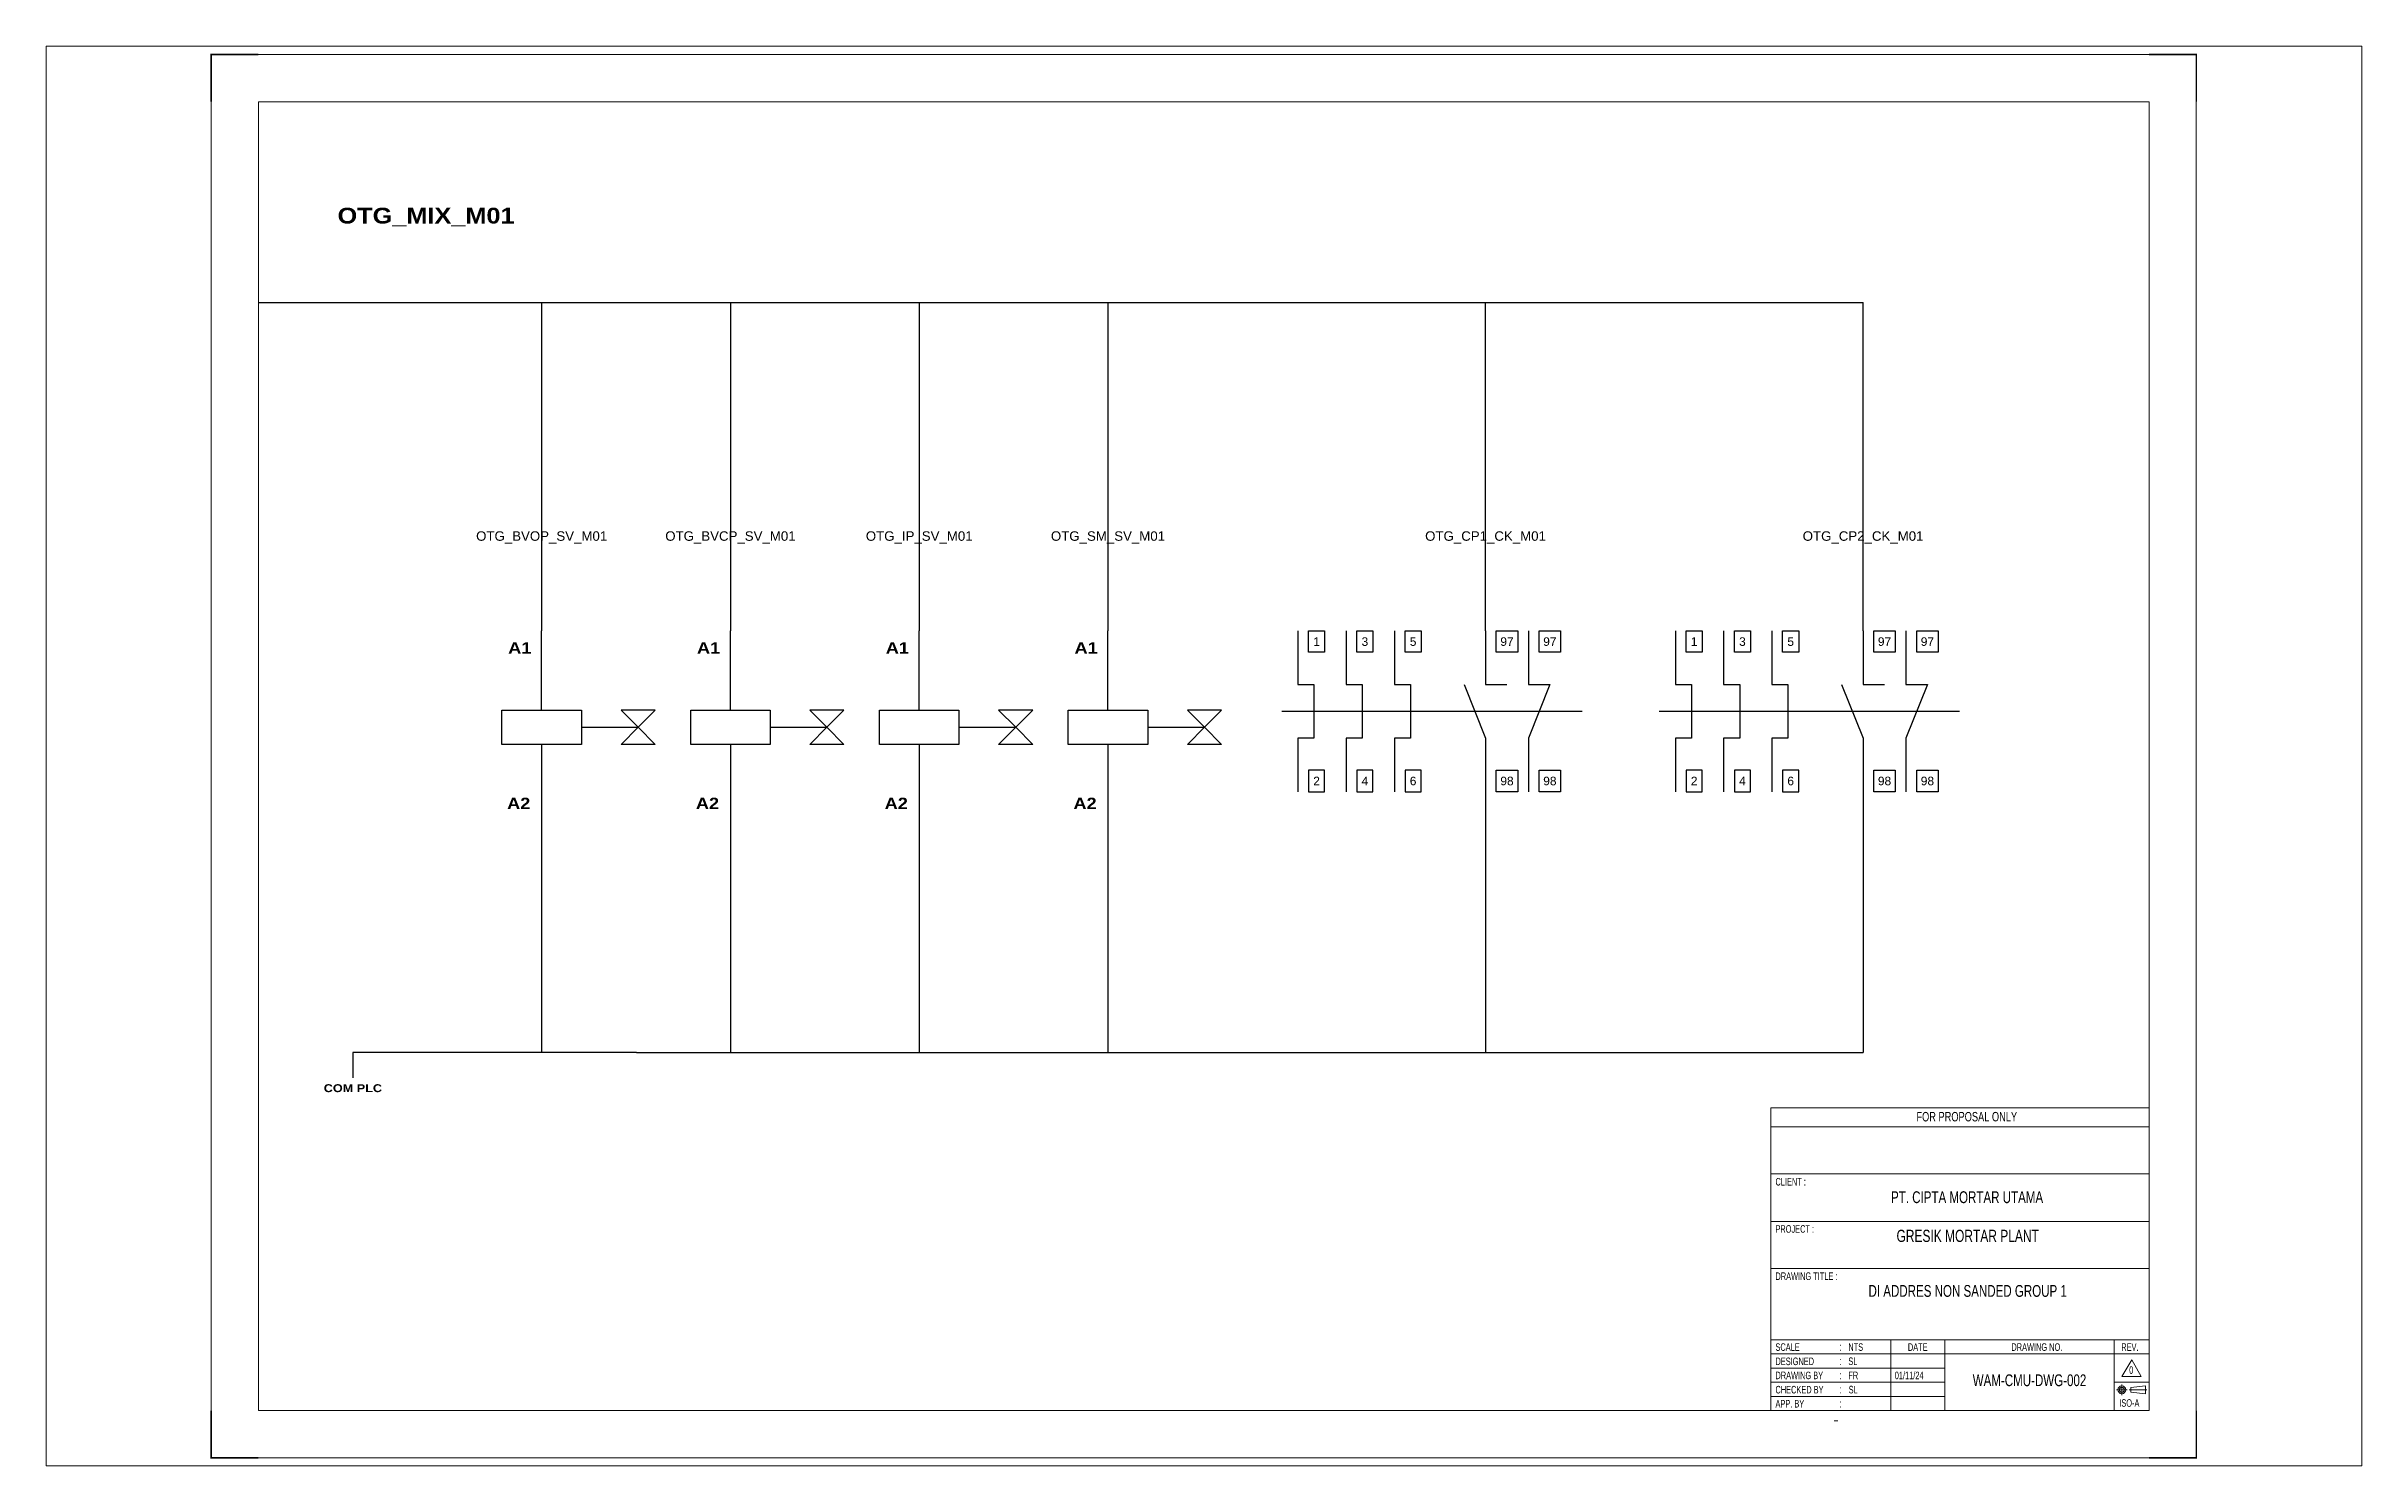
# Paper-space layout 'Plan 1 Equipment 11' of a CAD drawing. Header units: centimetres. Extents: x 0 to 28.7, y 0 to 17.6.
# The model-space entities are those that its viewports show. They can reach past a viewport. Long polylines and large blocks are cut down to what shows.
import ezdxf
from ezdxf.enums import TextEntityAlignment as Align

# ---------------------------------------------------------------- set-up
doc = ezdxf.new("R2010")
doc.units = ezdxf.units.CM
doc.header["$LTSCALE"] = 25.4
doc.linetypes.add('CENTER', pattern=[2, 1.25, -0.25, 0.25, -0.25])
doc.linetypes.add('HIDDEN', pattern=[0.375, 0.25, -0.125])
for name, color, linetype in [('1', 7, 'Continuous'), ('Etiket-Line-L', 7, 'Continuous'), ('EtIket-Line-S', 2, 'Continuous'), ('Etiket-Text-List0', 2, 'Continuous'), ('Etiket-Text-List1', 3, 'Continuous'), ('Etiket-Text-List2', 1, 'Continuous')]:
    doc.layers.add(name, color=color, linetype=linetype)
for name, color, linetype, lineweight in [('Center_line', 2, 'CENTER', 5), ('Etiket', 7, 'Continuous', 5), ('Object', 4, 'Continuous', 25)]:
    doc.layers.add(name, color=color, linetype=linetype, lineweight=lineweight)
doc.styles.add('Bold', font='ariblk.ttf', dxfattribs={"height": 25.4})
doc.styles.add('DIM', font='romans', dxfattribs={"height": 6.096})
doc.styles.get("Standard").update_dxf_attribs({"font": 'arial.ttf', "height": 25.4})

# ---------------------------------------------------------------- blocks, each defined once
blk = doc.blocks.new('x5 Out Line')
at = {"const_width": 0.3}
for points in [[(9.65, 286.71), (0, 286.71), (0, 277.06)], [(405.45, 277.06), (405.45, 286.71), (395.8, 286.71)], [(0, 9.65), (0, 0), (9.65, 0)], [(405.45, 9.65), (405.45, 0), (395.8, 0)]]:
    blk.add_lwpolyline(points, dxfattribs=at)
at = {"lineweight": 15}
blk.add_lwpolyline([(395.8, 9.65), (395.8, 277.06), (9.65, 277.06), (9.65, 9.65)], close=True, dxfattribs=at)
at = {"layer": 'EtIket-Line-S', "lineweight": 9, "ltscale": 0.5}
blk.add_lwpolyline([(0, 0), (405.45, 0), (405.45, 286.71), (0, 286.71)], close=True, dxfattribs=at)
blk = doc.blocks.new('A$C6CDB76E5')
at = {"lineweight": 15}
for p, q in [((-196.2, 0), (-196.2, 157.1)), ((-196.2, 157.1), (0, 157.1)), ((0, 0), (0, 157.1)), ((-196.2, 147.3), (0, 147.3)), ((-196.2, 122.8), (0, 122.8)), ((-196.2, 98.2), (0, 98.2)), ((-196.2, 73.7), (0, 73.7)), ((-196.2, 36.8), (0, 36.8)), ((-134, 0), (-134, 36.8)), ((-105.9, 0), (-105.9, 36.8)), ((-18.1, 0), (-18.1, 36.8)), ((-196.2, 29.4), (0, 29.4)), ((-196.2, 22.1), (-105.9, 22.1)), ((-196.2, 14.7), (-105.9, 14.7)), ((-18.1, 14.7), (0, 14.7)), ((-196.2, 7.4), (-105.9, 7.4))]:
    blk.add_line(p, q, dxfattribs=at)
at = {"layer": 'Center_line', "lineweight": 13}
for p, q in [((-14.1, 13.5), (-14.1, 8)), ((-16.9, 10.8), (-11.3, 10.8)), ((-10.3, 10.8), (-1.2, 10.8))]:
    blk.add_line(p, q, dxfattribs=at)
at = {"layer": 'Etiket-Line-L', "lineweight": 15}
for p, q in [((0, 0), (0, 122.6)), ((-196.2, 0), (0, 0))]:
    blk.add_line(p, q, dxfattribs=at)
blk.add_lwpolyline([(-9, 26.4), (-4, 17.7), (-14.1, 17.7)], close=True, dxfattribs=at)
at = {"layer": 'Object', "lineweight": 15}
blk.add_lwpolyline([(-9.5, 9.5), (-1.9, 8.7), (-1.9, 12.8), (-9.5, 12)], close=True, dxfattribs=at)
for radius in [2.03, 1.27]:
    blk.add_circle((-14.1, 10.8), radius, dxfattribs=at)
at = {"layer": '1', "color": 3, "lineweight": 9, "width": 0.7}
blk.add_text('ISO-A', height=3.91, dxfattribs=at).set_placement((-15.4, 2))
at = {"layer": 'Etiket-Text-List0', "lineweight": 13, "width": 0.7}
for s, height, p in [('CLIENT :', 3.92, (-193.8, 116.8)), ('PROJECT :', 3.92, (-193.8, 92.3)), ('DRAWING TITLE :', 3.923, (-193.8, 67.8)), ('SCALE', 3.92, (-193.8, 31)), ('DESIGNED', 3.92, (-193.8, 23.6)), (':', 4.17, (-160.6, 31)), (':', 4.17, (-160.6, 23.6)), ('DATE', 3.92, (-125.1, 31)), ('DRAWING NO.', 3.923, (-71.4, 31)), ('REV.', 3.92, (-14.4, 31)), ('CHECKED BY ', 3.923, (-193.8, 8.9)), ('DRAWING BY', 3.92, (-193.8, 16.3)), (':', 4.17, (-160.6, 16.3)), (':', 4.17, (-160.6, 8.9)), ('APP. BY ', 3.92, (-193.8, 1.6)), (':', 4.17, (-160.6, 1.6))]:
    blk.add_text(s, height=height, dxfattribs=at).set_placement(p)
at = {"layer": 'Etiket-Text-List1', "lineweight": 9, "width": 0.7}
for tag, p in [('1:XXXX', (-156, 31)), ('EN', (-156, 23.6)), ('DD/MM/YY', (-131.3, 23.6)), ('EN', (-156, 16.3)), ('EN', (-155.8, 8.9)), ('DD/MM/YY', (-131.3, 16.3)), ('DD/MM/YY', (-131.3, 8.9)), ('1', (-10.3, 19.1)), ('EN', (-155.7, 1.6)), ('DD/MM/YY', (-131.3, 1.6))]:
    blk.add_attdef(tag, p, '', height=3.92, dxfattribs=at)
at = {"layer": 'Etiket-Text-List2', "lineweight": 13, "width": 0.7}
for tag, height, p in [('FOR FABRICATION', 4.9, (-94.6, 150.1)), ('CLIENT_NAME', 6.13, (-94.1, 107.7)), ('PROJECT_1', 4.9, (-94.1, 87.5)), ('PROJECT_2', 4.9, (-94.1, 79.2)), ('DRAWING_TITLE1', 6.13, (-94.1, 59)), ('DRAWING_TITLE2', 6.13, (-94.1, 49.9)), ('DRAWING_TITLE3', 6.13, (-94.1, 40.1)), ('LDP-X-XXX-AR-01', 6.13, (-62, 12.7))]:
    blk.add_attdef(tag, text='', height=height, dxfattribs=at).set_placement(p, align=Align.CENTER)

msp = doc.modelspace()

# ---------------------------------------------------------------- linework, layer by layer
at = {"color": 146, "ltscale": 50, "true_color": 0x105689}
for p, q in [((53945.3, 28663), (54542.3, 28663)), ((54542.3, 28663), (55139.3, 28663)), ((55139.3, 28663), (55736.3, 28663)), ((55736.3, 28663), (56333.3, 28663)), ((56333.3, 28663), (56930.3, 28663)), ((56930.3, 28663), (57527.3, 28663)), ((57527.3, 28663), (58124.3, 28663)), ((58124.3, 28663), (58721.3, 28663)), ((58721.3, 28663), (59019.8, 28663)), ((55140.3, 26290.2), (54243.8, 26290.2)), ((54243.8, 26290.2), (54243.8, 26210.2)), ((55140.3, 26290.2), (56335.3, 26290.2)), ((56335.3, 26290.2), (56335.3, 26290.2)), ((56335.3, 26290.2), (57530.3, 26290.2)), ((57530.3, 26290.2), (59019.8, 26290.2))]:
    msp.add_line(p, q, dxfattribs=at)
at = {"color": 146, "linetype": 'HIDDEN', "ltscale": 50, "true_color": 0x105689}
for p, q in [((54840.8, 28663), (54840.8, 27624.4)), ((55437.8, 28663), (55437.8, 27624.4)), ((56034.8, 28663), (56034.8, 27624.4)), ((56631.8, 28663), (56631.8, 27624.4)), ((57825.8, 27624.4), (57825.8, 28663)), ((59019.8, 27624.4), (59019.8, 28663)), ((57825.8, 27115.6), (57825.8, 26290.2)), ((59019.8, 27115.6), (59019.8, 26290.2)), ((54840.8, 27021.9), (54840.8, 26290.2)), ((55437.8, 27021.9), (55437.8, 26290.2)), ((56034.8, 27014.1), (56034.8, 26290.2)), ((56631.8, 27014.1), (56631.8, 26290.2))]:
    msp.add_line(p, q, dxfattribs=at)
at = {"ltscale": 50}
for p, q in [((54840.8, 27373.1), (54840.8, 27624.4)), ((55437.8, 27373.1), (55437.8, 27624.4)), ((56034.8, 27373.1), (56034.8, 27624.4)), ((56631.8, 27373.1), (56631.8, 27624.4)), ((57825.8, 27624.4), (57825.8, 27454.8)), ((57961.4, 27624.4), (57961.4, 27454.8)), ((59019.8, 27624.4), (59019.8, 27454.8)), ((59155.4, 27624.4), (59155.4, 27454.8)), ((54840.8, 27265.4), (54840.8, 27014.1)), ((55437.8, 27265.4), (55437.8, 27014.1)), ((56034.8, 27265.4), (56034.8, 27014.1)), ((56631.8, 27265.4), (56631.8, 27014.1)), ((57825.8, 27285.2), (57825.8, 27115.6)), ((57961.4, 27285.2), (57961.4, 27115.6)), ((59019.8, 27285.2), (59019.8, 27115.6)), ((59155.4, 27285.2), (59155.4, 27115.6))]:
    msp.add_line(p, q, dxfattribs=at)
at = {"linetype": 'HIDDEN', "ltscale": 50}
for p, q in [((54966.4, 27319.3), (55145.9, 27319.3)), ((55563.4, 27319.3), (55742.9, 27319.3)), ((56160.4, 27319.3), (56339.9, 27319.3)), ((56757.4, 27319.3), (56936.9, 27319.3)), ((57181.3, 27370), (58131, 27370)), ((58375.3, 27370), (59325, 27370))]:
    msp.add_line(p, q, dxfattribs=at)
at = {"color": 1, "ltscale": 50}
for points in [[(57232.2, 27624.4), (57232.2, 27454.8), (57283.1, 27454.8), (57283.1, 27285.2), (57232.2, 27285.2), (57232.2, 27115.6)], [(57384.8, 27624.4), (57384.8, 27454.8), (57435.7, 27454.8), (57435.7, 27285.2), (57384.8, 27285.2), (57384.8, 27115.6)], [(57537.4, 27624.4), (57537.4, 27454.8), (57588.3, 27454.8), (57588.3, 27285.2), (57537.4, 27285.2), (57537.4, 27115.6)], [(58426.2, 27624.4), (58426.2, 27454.8), (58477.1, 27454.8), (58477.1, 27285.2), (58426.2, 27285.2), (58426.2, 27115.6)], [(58578.8, 27624.4), (58578.8, 27454.8), (58629.7, 27454.8), (58629.7, 27285.2), (58578.8, 27285.2), (58578.8, 27115.6)], [(58731.4, 27624.4), (58731.4, 27454.8), (58782.3, 27454.8), (58782.3, 27285.2), (58731.4, 27285.2), (58731.4, 27115.6)]]:
    msp.add_lwpolyline(points, dxfattribs=at)
at = {"ltscale": 50}
for points in [[(57266.1, 27624.4), (57317, 27624.4), (57317, 27556.6), (57266.1, 27556.6)], [(57418.7, 27624.4), (57469.6, 27624.4), (57469.6, 27556.6), (57418.7, 27556.6)], [(57571.4, 27624.4), (57622.2, 27624.4), (57622.2, 27556.6), (57571.4, 27556.6)], [(57859.7, 27624.4), (57927.5, 27624.4), (57927.5, 27556.6), (57859.7, 27556.6)], [(57995.3, 27624.4), (58063.2, 27624.4), (58063.2, 27556.6), (57995.3, 27556.6)], [(58460.1, 27624.4), (58511, 27624.4), (58511, 27556.6), (58460.1, 27556.6)], [(58612.7, 27624.4), (58663.6, 27624.4), (58663.6, 27556.6), (58612.7, 27556.6)], [(58765.4, 27624.4), (58816.2, 27624.4), (58816.2, 27556.6), (58765.4, 27556.6)], [(59053.7, 27624.4), (59121.5, 27624.4), (59121.5, 27556.6), (59053.7, 27556.6)], [(59189.3, 27624.4), (59257.2, 27624.4), (59257.2, 27556.6), (59189.3, 27556.6)], [(54715.1, 27373.1), (54966.4, 27373.1), (54966.4, 27265.4), (54715.1, 27265.4)], [(55145.9, 27319.3), (55199.7, 27373.1), (55092, 27373.1)], [(55145.9, 27319.3), (55199.7, 27265.4), (55092, 27265.4)], [(55312.1, 27373.1), (55563.4, 27373.1), (55563.4, 27265.4), (55312.1, 27265.4)], [(55742.9, 27319.3), (55796.7, 27373.1), (55689, 27373.1)], [(55742.9, 27319.3), (55796.7, 27265.4), (55689, 27265.4)], [(55909.1, 27373.1), (56160.4, 27373.1), (56160.4, 27265.4), (55909.1, 27265.4)], [(56339.9, 27319.3), (56393.7, 27373.1), (56286, 27373.1)], [(56339.9, 27319.3), (56393.7, 27265.4), (56286, 27265.4)], [(56506.1, 27373.1), (56757.4, 27373.1), (56757.4, 27265.4), (56506.1, 27265.4)], [(56936.9, 27319.3), (56990.7, 27373.1), (56883, 27373.1)], [(56936.9, 27319.3), (56990.7, 27265.4), (56883, 27265.4)], [(57266.1, 27115.6), (57317, 27115.6), (57317, 27183.5), (57266.1, 27183.5)], [(57418.7, 27115.6), (57469.6, 27115.6), (57469.6, 27183.5), (57418.7, 27183.5)], [(57571.4, 27115.6), (57622.2, 27115.6), (57622.2, 27183.5), (57571.4, 27183.5)], [(57859.7, 27183.5), (57927.5, 27183.5), (57927.5, 27115.6), (57859.7, 27115.6)], [(57995.3, 27183.5), (58063.2, 27183.5), (58063.2, 27115.6), (57995.3, 27115.6)], [(58460.1, 27115.6), (58511, 27115.6), (58511, 27183.5), (58460.1, 27183.5)], [(58612.7, 27115.6), (58663.6, 27115.6), (58663.6, 27183.5), (58612.7, 27183.5)], [(58765.4, 27115.6), (58816.2, 27115.6), (58816.2, 27183.5), (58765.4, 27183.5)], [(59053.7, 27183.5), (59121.5, 27183.5), (59121.5, 27115.6), (59053.7, 27115.6)], [(59189.3, 27183.5), (59257.2, 27183.5), (59257.2, 27115.6), (59189.3, 27115.6)]]:
    msp.add_lwpolyline(points, close=True, dxfattribs=at)
for points in [[(57757.9, 27454.8), (57825.8, 27285.2)], [(57825.8, 27454.8), (57893.6, 27454.8)], [(57961.4, 27454.8), (58029.3, 27454.8), (57961.4, 27285.2)], [(58951.9, 27454.8), (59019.8, 27285.2)], [(59019.8, 27454.8), (59087.6, 27454.8)], [(59155.4, 27454.8), (59223.3, 27454.8), (59155.4, 27285.2)]]:
    msp.add_lwpolyline(points, dxfattribs=at)

# ---------------------------------------------------------------- block references
at = {"layer": 'Etiket', "lineweight": 0}
ref = msp.add_blockref('A$C6CDB76E5', (59924.1, 25157.7), dxfattribs=dict(at, xscale=6.095870930054101, yscale=6.095870930054101, zscale=6.095870930054101))
ref.add_attrib('FOR FABRICATION', 'FOR PROPOSAL ONLY', dxfattribs={"layer": 'Etiket-Text-List2', "lineweight": 13, "height": 29.894, "width": 0.7}).set_placement((59347.7, 26072.6), align=Align.CENTER)
ref.add_attrib('CLIENT_NAME', 'PT. CIPTA MORTAR UTAMA', dxfattribs={"layer": 'Etiket-Text-List2', "lineweight": 13, "height": 37.368, "width": 0.7}).set_placement((59348.7, 25814.1), align=Align.CENTER)
ref.add_attrib('PROJECT_1', 'GRESIK MORTAR PLANT', dxfattribs={"layer": 'Etiket-Text-List2', "lineweight": 13, "height": 38.709, "width": 0.7}).set_placement((59350.6, 25691.1), align=Align.CENTER)
ref.add_attrib('DRAWING_TITLE1', 'DI ADDRES NON SANDED GROUP 1', dxfattribs={"layer": 'Etiket-Text-List2', "lineweight": 13, "height": 37.368, "width": 0.7}).set_placement((59350.6, 25517.6), align=Align.CENTER)
ref.add_attrib('1:XXXX', 'NTS', (58973.2, 25346.7), dxfattribs={"layer": 'Etiket-Text-List1', "lineweight": 13, "height": 23.92, "width": 0.7})
ref.add_attrib('EN', 'SL', (58973.2, 25301.8), dxfattribs={"layer": 'Etiket-Text-List1', "lineweight": 13, "height": 23.92, "width": 0.7})
ref.add_attrib('EN', 'FR', (58973.2, 25257), dxfattribs={"layer": 'Etiket-Text-List1', "lineweight": 13, "height": 23.92, "width": 0.7})
ref.add_attrib('DD/MM/YY', '01/11/24', (59120, 25257), dxfattribs={"layer": 'Etiket-Text-List1', "lineweight": 13, "height": 23.92, "width": 0.7})
ref.add_attrib('EN', 'SL', (58974.1, 25212.1), dxfattribs={"layer": 'Etiket-Text-List1', "lineweight": 13, "height": 23.92, "width": 0.7})
ref.add_attrib('LDP-X-XXX-AR-01', 'WAM-CMU-DWG-002', dxfattribs={"layer": 'Etiket-Text-List2', "lineweight": 15, "height": 37.368, "width": 0.7}).set_placement((59546.1, 25235), align=Align.CENTER)
ref.add_attrib('1', '0', (59861.3, 25273.9), dxfattribs={"layer": 'Etiket-Text-List1', "lineweight": 13, "height": 23.9, "width": 0.7})
at = {"layer": 'Etiket-Line-L', "lineweight": 0}
ref = msp.add_blockref('x5 Out Line', (53795.8, 25008.3), dxfattribs=dict(at, xscale=15.48351216233742, yscale=15.48351216233742, zscale=15.48351216233742))
ref.add_attrib('FILE_NAME', '-', (58925.9, 25116.2), dxfattribs={"layer": 'Etiket-Text-List1', "lineweight": 13, "height": 21.7, "style": 'DIM', "width": 0.7})

# ---------------------------------------------------------------- texts
at = {"ltscale": 500, "style": 'Bold'}
msp.add_text('OTG_MIX_M01', height=50, dxfattribs=at).set_placement((54195.3, 28913))
at = {"ltscale": 50}
for s, p in [('OTG_BVOP_SV_M01', (54840.8, 27924.4)), ('OTG_BVCP_SV_M01', (55437.8, 27924.4)), ('OTG_IP_SV_M01', (56034.8, 27924.4)), ('OTG_SM_SV_M01', (56631.8, 27924.4)), ('OTG_CP1_CK_M01', (57825.8, 27924.4)), ('OTG_CP2_CK_M01', (59019.8, 27924.4))]:
    msp.add_text(s, height=30, dxfattribs=at).set_placement(p, align=Align.MIDDLE_CENTER)
at = {"ltscale": 500, "style": 'Bold'}
for p in [(54808.4, 27588.5), (55405.4, 27588.5), (56002.4, 27588.5), (56599.4, 27588.5)]:
    msp.add_text('A1', height=35.9, dxfattribs=at).set_placement(p, align=Align.TOP_RIGHT)
at = {"ltscale": 500}
for s, height, p in [('1', 27.1, (57291.5, 27590.5)), ('3', 27.1, (57444.2, 27590.5)), ('5', 27.1, (57596.8, 27590.5)), ('97', 27.13, (57893.6, 27590.5)), ('97', 27.13, (58029.3, 27590.5)), ('1', 27.1, (58485.5, 27590.5)), ('3', 27.1, (58638.2, 27590.5)), ('5', 27.1, (58790.8, 27590.5)), ('97', 27.13, (59087.6, 27590.5)), ('97', 27.13, (59223.3, 27590.5)), ('2', 27.1, (57291.5, 27149.5)), ('4', 27.1, (57444.2, 27149.5)), ('6', 27.1, (57596.8, 27149.5)), ('98', 27.13, (57893.6, 27149.5)), ('98', 27.13, (58029.3, 27149.5)), ('2', 27.1, (58485.5, 27149.5)), ('4', 27.1, (58638.2, 27149.5)), ('6', 27.1, (58790.8, 27149.5)), ('98', 27.13, (59087.6, 27149.5)), ('98', 27.13, (59223.3, 27149.5))]:
    msp.add_text(s, height=height, dxfattribs=at).set_placement(p, align=Align.MIDDLE_CENTER)
at = {"ltscale": 500, "style": 'Bold'}
for p in [(54804.9, 27050), (55401.9, 27050), (55998.9, 27050), (56595.9, 27050)]:
    msp.add_text('A2', height=35.9, dxfattribs=at).set_placement(p, align=Align.BOTTOM_RIGHT)
at = {"ltscale": 50, "style": 'Bold'}
msp.add_text('COM PLC', height=25, dxfattribs=at).set_placement((54243.8, 26190.2), align=Align.TOP_CENTER)

psp = doc.layouts.new('Plan 1 Equipment 11')

# ---------------------------------------------------------------- viewports
at = {"layer": '0', "ltscale": 50}
psp.add_viewport(center=(14.35, 8.8), size=(28.7, 17.59982), view_center_point=(56935.444, 27228.55), view_height=4490.40092, dxfattribs=at)

doc.saveas('drawing.dxf')
